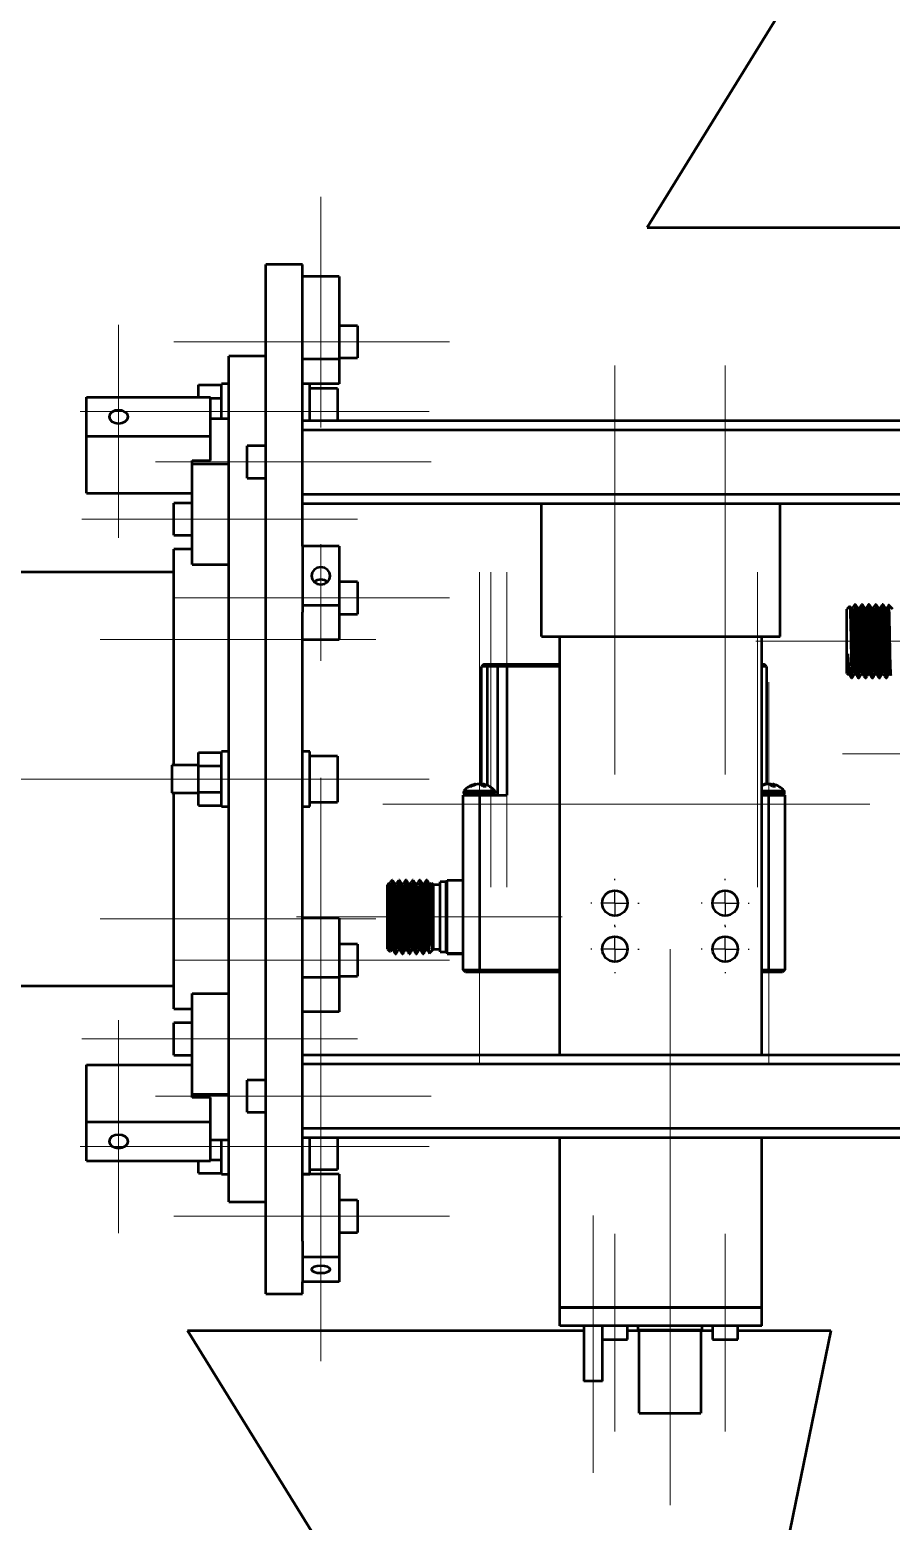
# Model space of a CAD drawing. Header units: millimetres. Extents: x 0 to 420, y 0 to 297.
# Drawn here: x 102.5 to 149.4, y 170.6 to 251.8 of the extents above; entities that cross this region are included whole.
import ezdxf

# ---------------------------------------------------------------- set-up
doc = ezdxf.new("R2010")
doc.units = ezdxf.units.MM
doc.linetypes.add('CENTERX2', pattern=[20.32, 12.7, -2.54, 2.54, -2.54])
doc.layers.add('9中心线层', color=1, linetype='Continuous')

# ---------------------------------------------------------------- blocks, each defined once
blk = doc.blocks.new('SW_CENTERMARKSYMBOL_49')
at = {"layer": '9中心线层', "color": 0}
for p, q in [((0, 1.25), (0, 1.3125)), ((-1.25, 0), (-1.3125, 0)), ((0, 0), (-0.625, 0)), ((0, 0), (0, 0.625)), ((0, 0), (0, -0.625)), ((0, 0), (0.625, 0)), ((1.25, 0), (1.3125, 0)), ((0, -1.25), (0, -1.3125))]:
    blk.add_line(p, q, dxfattribs=at)
blk = doc.blocks.new('SW_CENTERMARKSYMBOL_50')
at = {"layer": '9中心线层', "color": 0}
for p, q in [((0, 1.25), (0, 1.3125)), ((-1.25, 0), (-1.3125, 0)), ((0, 0), (-0.625, 0)), ((0, 0), (0, 0.625)), ((0, 0), (0, -0.625)), ((0, 0), (0.625, 0)), ((1.25, 0), (1.3125, 0)), ((0, -1.25), (0, -1.3125))]:
    blk.add_line(p, q, dxfattribs=at)
blk = doc.blocks.new('SW_CENTERMARKSYMBOL_51')
at = {"layer": '9中心线层', "color": 0}
for p, q in [((0, 1.25), (0, 1.3125)), ((-1.25, 0), (-1.3125, 0)), ((0, 0), (-0.625, 0)), ((0, 0), (0, 0.625)), ((0, 0), (0, -0.625)), ((0, 0), (0.625, 0)), ((1.25, 0), (1.3125, 0)), ((0, -1.25), (0, -1.3125))]:
    blk.add_line(p, q, dxfattribs=at)
blk = doc.blocks.new('SW_CENTERMARKSYMBOL_52')
at = {"layer": '9中心线层', "color": 0}
for p, q in [((0, 1.25), (0, 1.3125)), ((-1.25, 0), (-1.3125, 0)), ((0, 0), (-0.625, 0)), ((0, 0), (0, 0.625)), ((0, 0), (0, -0.625)), ((0, 0), (0.625, 0)), ((1.25, 0), (1.3125, 0)), ((0, -1.25), (0, -1.3125))]:
    blk.add_line(p, q, dxfattribs=at)

msp = doc.modelspace()

# ---------------------------------------------------------------- linework, layer by layer
at = {"color": 7, "linetype": 'Continuous', "lineweight": 50}
for p, q in [((149.252, 262.25), (136.127, 241)), ((136.127, 241), (157.694, 241)), ((117.377, 239), (115.377, 239)), ((115.377, 211), (115.377, 239)), ((117.377, 223.667), (117.377, 239)), ((119.377, 238.347), (117.377, 238.347)), ((119.377, 238.347), (119.377, 233.843)), ((120.377, 235.665), (119.377, 235.665)), ((120.377, 235.665), (120.377, 234.79)), ((120.377, 234.79), (120.377, 233.915)), ((115.377, 234), (113.377, 234)), ((113.377, 230.622), (113.377, 234)), ((119.377, 233.843), (117.377, 233.843)), ((119.377, 233.915), (120.377, 233.915)), ((119.377, 233.843), (119.377, 232.503)), ((111.727, 232.443), (112.977, 232.443)), ((111.727, 231.771), (111.727, 232.443)), ((113.377, 232.5), (112.977, 232.5)), ((112.977, 231), (112.977, 232.5)), ((119.377, 232.503), (117.377, 232.503)), ((117.777, 232.5), (117.377, 232.5)), ((117.777, 231), (117.777, 232.5)), ((119.277, 232.25), (117.777, 232.25)), ((119.277, 232.25), (119.277, 231)), ((105.627, 231.771), (112.377, 231.771)), ((105.627, 229.65), (105.627, 231.771)), ((112.377, 229.65), (112.377, 231.771)), ((112.377, 231.722), (112.977, 231.722)), ((112.377, 230.622), (113.377, 230.622)), ((112.977, 230.622), (112.977, 231)), ((113.377, 228.147), (113.377, 230.622)), ((117.377, 230.5), (241.877, 230.5)), ((117.777, 230.5), (117.777, 231)), ((119.277, 231), (119.277, 230.5)), ((105.627, 226.556), (105.627, 229.65)), ((105.627, 229.65), (112.377, 229.65)), ((112.377, 228.324), (112.377, 229.65)), ((117.377, 230), (241.877, 230)), ((115.377, 229.125), (114.377, 229.125)), ((114.377, 228.25), (114.377, 229.125)), ((111.377, 228.324), (112.377, 228.324)), ((111.377, 228.147), (111.377, 228.324)), ((111.377, 228.147), (113.377, 228.147)), ((111.377, 222.667), (111.377, 228.147)), ((113.377, 225.979), (113.377, 228.147)), ((114.377, 227.375), (114.377, 228.25)), ((114.377, 227.375), (115.377, 227.375)), ((105.627, 226.556), (111.377, 226.556)), ((117.377, 226.5), (241.877, 226.5)), ((111.377, 226.017), (110.377, 226.017)), ((110.377, 225.142), (110.377, 226.017)), ((113.377, 211), (113.377, 225.979)), ((117.377, 226), (130.377, 226)), ((130.377, 218.75), (130.377, 226)), ((130.377, 226), (143.377, 226)), ((143.377, 218.75), (143.377, 226)), ((143.377, 226), (241.877, 226)), ((110.377, 224.267), (110.377, 225.142)), ((110.377, 224.267), (111.377, 224.267)), ((111.377, 223.5), (110.377, 223.5)), ((110.377, 211.75), (110.377, 223.5)), ((119.377, 223.667), (117.377, 223.667)), ((117.377, 223.667), (117.377, 220.433)), ((119.377, 223.667), (119.377, 220.433)), ((111.377, 222.667), (113.377, 222.667)), ((110.377, 222.25), (83.377, 222.25)), ((120.377, 221.729), (119.377, 221.729)), ((120.377, 221.729), (120.377, 220.854)), ((120.377, 220.854), (120.377, 219.979)), ((119.377, 220.433), (117.377, 220.433)), ((117.377, 220.433), (117.377, 220.077)), ((117.377, 211), (117.377, 220.077)), ((119.377, 220.433), (119.377, 218.568)), ((119.377, 219.979), (120.377, 219.979)), ((147.14, 220.388), (147.002, 220.25)), ((147.002, 218.512), (147.002, 220.25)), ((147.217, 220.295), (147.166, 220.383)), ((147.307, 220.297), (147.215, 220.297)), ((147.471, 220.5), (147.425, 220.5)), ((147.682, 220.297), (147.59, 220.297)), ((147.847, 220.5), (147.8, 220.5)), ((148.057, 220.297), (147.965, 220.297)), ((148.222, 220.5), (148.175, 220.5)), ((148.432, 220.297), (148.34, 220.297)), ((148.597, 220.5), (148.55, 220.5)), ((148.807, 220.297), (148.715, 220.297)), ((148.972, 220.5), (148.925, 220.5)), ((149.182, 220.297), (149.09, 220.297)), ((149.502, 220.25), (149.284, 220.468)), ((119.377, 218.568), (117.377, 218.568)), ((130.377, 218.75), (143.377, 218.75)), ((131.377, 196), (131.377, 218.75)), ((142.377, 196), (142.377, 218.75)), ((147.002, 216.75), (147.002, 218.512)), ((147.049, 217.82), (147.049, 216.703)), ((127.252, 217.25), (127.127, 217.125)), ((127.127, 210.711), (127.127, 217.125)), ((127.419, 217.125), (127.127, 217.125)), ((127.252, 217.25), (127.471, 217.25)), ((127.471, 217.25), (127.419, 217.125)), ((128.002, 217.125), (127.419, 217.125)), ((127.419, 217.125), (127.419, 210.659)), ((127.471, 217.25), (128.127, 217.25)), ((128.127, 217.25), (128.002, 217.125)), ((128.502, 217.125), (128.002, 217.125)), ((128.002, 210.125), (128.002, 217.125)), ((128.127, 217.25), (128.502, 217.25)), ((128.502, 217.25), (128.502, 217.125)), ((128.502, 217.25), (131.377, 217.25)), ((128.502, 217.125), (128.502, 210.125)), ((131.377, 217.125), (128.502, 217.125)), ((142.377, 217.25), (142.502, 217.25)), ((142.627, 217.125), (142.377, 217.125)), ((142.627, 217.125), (142.502, 217.25)), ((142.627, 217.125), (142.627, 210.711)), ((147.002, 216.75), (147.049, 216.703)), ((147.026, 216.703), (147.118, 216.703)), ((147.252, 216.5), (147.252, 216.772)), ((147.401, 216.703), (147.493, 216.703)), ((147.776, 216.703), (147.868, 216.703)), ((148.151, 216.703), (148.243, 216.703)), ((148.526, 216.703), (148.618, 216.703)), ((148.901, 216.703), (148.993, 216.703)), ((149.276, 216.703), (149.368, 216.703)), ((149.367, 216.705), (149.391, 216.664)), ((147.215, 216.537), (147.252, 216.5)), ((147.252, 216.5), (147.284, 216.5)), ((147.612, 216.5), (147.659, 216.5)), ((147.987, 216.5), (148.034, 216.5)), ((148.362, 216.5), (148.409, 216.5)), ((148.737, 216.5), (148.784, 216.5)), ((149.112, 216.5), (149.159, 216.5)), ((111.727, 211.722), (111.727, 212.443)), ((111.727, 212.443), (112.977, 212.443)), ((113.377, 212.5), (112.977, 212.5)), ((112.977, 211), (112.977, 212.5)), ((117.777, 212.5), (117.377, 212.5)), ((117.777, 211), (117.777, 212.5)), ((119.277, 212.25), (117.777, 212.25)), ((119.277, 212.25), (119.277, 211)), ((111.727, 211.75), (110.277, 211.75)), ((110.277, 211.75), (110.277, 211)), ((110.277, 211), (110.277, 210.25)), ((111.727, 211.722), (112.977, 211.722)), ((111.727, 210.278), (111.727, 211.722)), ((112.977, 209.5), (112.977, 211)), ((113.377, 196.021), (113.377, 211)), ((115.377, 183), (115.377, 211)), ((117.377, 185.852), (117.377, 211)), ((117.777, 209.5), (117.777, 211)), ((119.277, 211), (119.277, 209.75)), ((110.277, 210.25), (111.727, 210.25)), ((110.377, 198.5), (110.377, 210.25)), ((111.727, 209.557), (111.727, 210.278)), ((111.727, 210.278), (112.977, 210.278)), ((126.145, 210.301), (126.145, 210.213)), ((126.145, 210.301), (127.86, 210.301)), ((126.145, 210.213), (127.86, 210.213)), ((126.166, 210.359), (127.838, 210.359)), ((126.727, 210.666), (126.724, 210.704)), ((126.796, 210.692), (126.793, 210.72)), ((127.052, 210.704), (127.052, 210.72)), ((127.173, 210.624), (127.17, 210.704)), ((127.2, 210.599), (127.212, 210.72)), ((127.22, 210.595), (127.229, 210.704)), ((127.86, 210.213), (127.86, 210.301)), ((142.377, 210.359), (143.588, 210.359)), ((142.377, 210.301), (143.61, 210.301)), ((142.377, 210.213), (143.61, 210.213)), ((142.477, 210.666), (142.474, 210.704)), ((142.546, 210.692), (142.543, 210.72)), ((142.802, 210.704), (142.802, 210.72)), ((142.923, 210.624), (142.92, 210.704)), ((142.95, 210.599), (142.962, 210.72)), ((142.97, 210.595), (142.979, 210.704)), ((143.61, 210.213), (143.61, 210.301)), ((111.727, 209.557), (112.977, 209.557)), ((112.977, 209.5), (113.377, 209.5)), ((117.377, 209.5), (117.777, 209.5)), ((117.777, 209.75), (119.277, 209.75)), ((126.127, 210.125), (127.002, 210.125)), ((126.127, 200.625), (126.127, 210.125)), ((127.002, 210.125), (127.002, 200.625)), ((127.002, 210.125), (128.502, 210.125)), ((142.377, 210.125), (142.752, 210.125)), ((142.752, 210.125), (143.627, 210.125)), ((142.752, 200.625), (142.752, 210.125)), ((143.627, 210.125), (143.627, 200.625)), ((122.049, 205.297), (122.002, 205.25)), ((122.12, 205.297), (122.026, 205.297)), ((122.049, 205.297), (122.049, 205.163)), ((122.252, 205.5), (122.215, 205.463)), ((122.284, 205.5), (122.252, 205.5)), ((122.252, 205.434), (122.252, 205.5)), ((122.495, 205.297), (122.403, 205.297)), ((122.659, 205.5), (122.612, 205.5)), ((122.87, 205.297), (122.778, 205.297)), ((123.034, 205.5), (122.987, 205.5)), ((123.245, 205.297), (123.153, 205.297)), ((123.409, 205.5), (123.362, 205.5)), ((123.62, 205.297), (123.528, 205.297)), ((123.784, 205.5), (123.737, 205.5)), ((123.995, 205.297), (123.903, 205.297)), ((124.159, 205.5), (124.112, 205.5)), ((124.37, 205.297), (124.278, 205.297)), ((124.391, 205.336), (124.367, 205.295)), ((124.502, 205.25), (124.414, 205.339)), ((125.19, 205.4), (124.877, 205.4)), ((124.877, 201.6), (124.877, 205.4)), ((125.19, 201.6), (125.19, 205.4)), ((125.252, 201.507), (125.252, 205.507)), ((125.252, 205.507), (126.127, 205.507)), ((122.002, 201.75), (122.002, 205.25)), ((124.877, 205.25), (124.502, 205.25)), ((124.502, 201.75), (124.502, 205.25)), ((124.455, 201.722), (124.455, 203.759)), ((119.377, 203.432), (117.377, 203.432)), ((119.377, 203.432), (119.377, 200.199)), ((124.252, 202.096), (124.252, 203.514)), ((120.377, 202.021), (119.377, 202.021)), ((120.377, 202.021), (120.377, 201.146)), ((122.002, 201.75), (122.14, 201.612)), ((122.166, 201.617), (122.217, 201.705)), ((122.214, 201.703), (122.306, 201.703)), ((122.425, 201.5), (122.471, 201.5)), ((122.589, 201.703), (122.681, 201.703)), ((122.8, 201.5), (122.847, 201.5)), ((122.964, 201.703), (123.056, 201.703)), ((123.175, 201.5), (123.222, 201.5)), ((123.339, 201.703), (123.431, 201.703)), ((123.55, 201.5), (123.597, 201.5)), ((123.714, 201.703), (123.806, 201.703)), ((123.925, 201.5), (123.972, 201.5)), ((124.089, 201.703), (124.181, 201.703)), ((124.284, 201.532), (124.502, 201.75)), ((124.502, 201.75), (124.877, 201.75)), ((124.877, 201.6), (125.19, 201.6)), ((126.127, 201.507), (125.252, 201.507)), ((125.252, 201.507), (125.252, 201.493)), ((125.252, 201.493), (126.127, 201.493)), ((120.377, 201.146), (120.377, 200.271)), ((126.252, 200.5), (126.127, 200.625)), ((126.127, 200.625), (127.002, 200.625)), ((127.002, 200.5), (126.252, 200.5)), ((127.002, 200.5), (127.002, 200.625)), ((127.002, 200.625), (131.377, 200.625)), ((131.377, 200.5), (127.002, 200.5)), ((142.377, 200.625), (142.752, 200.625)), ((142.752, 200.5), (142.377, 200.5)), ((142.752, 200.625), (143.627, 200.625)), ((142.752, 200.625), (142.752, 200.5)), ((143.502, 200.5), (142.752, 200.5)), ((143.627, 200.625), (143.502, 200.5)), ((83.377, 199.75), (110.377, 199.75)), ((119.377, 200.199), (117.377, 200.199)), ((119.377, 200.271), (120.377, 200.271)), ((119.377, 200.199), (119.377, 198.333)), ((111.377, 199.333), (113.377, 199.333)), ((111.377, 193.853), (111.377, 199.333)), ((110.377, 198.5), (111.377, 198.5)), ((119.377, 198.333), (117.377, 198.333)), ((111.377, 197.733), (110.377, 197.733)), ((110.377, 196.858), (110.377, 197.733)), ((110.377, 195.983), (110.377, 196.858)), ((110.377, 195.983), (111.377, 195.983)), ((113.377, 193.853), (113.377, 196.021)), ((117.377, 196), (155.377, 196)), ((105.627, 195.444), (111.377, 195.444)), ((105.627, 192.35), (105.627, 195.444)), ((117.377, 195.5), (241.877, 195.5)), ((115.377, 194.625), (114.377, 194.625)), ((114.377, 193.75), (114.377, 194.625)), ((111.377, 193.676), (111.377, 193.853)), ((111.377, 193.853), (113.377, 193.853)), ((112.377, 193.676), (111.377, 193.676)), ((112.377, 192.35), (112.377, 193.676)), ((113.377, 191.378), (113.377, 193.853)), ((114.377, 192.875), (114.377, 193.75)), ((105.627, 190.229), (105.627, 192.35)), ((105.627, 192.35), (112.377, 192.35)), ((112.377, 190.229), (112.377, 192.35)), ((114.377, 192.875), (115.377, 192.875)), ((117.377, 192), (241.877, 192)), ((117.377, 191.5), (241.877, 191.5)), ((117.777, 191), (117.777, 191.5)), ((119.277, 191.5), (119.277, 191)), ((131.377, 182.25), (131.377, 191.5)), ((142.377, 182.25), (142.377, 191.5)), ((112.377, 191.378), (113.377, 191.378)), ((112.977, 191), (112.977, 191.378)), ((112.977, 189.5), (112.977, 191)), ((113.377, 188), (113.377, 191.378)), ((117.777, 189.5), (117.777, 191)), ((119.277, 191), (119.277, 189.75)), ((105.627, 190.229), (112.377, 190.229)), ((111.727, 189.557), (111.727, 190.229)), ((112.377, 190.278), (112.977, 190.278)), ((111.727, 189.557), (112.977, 189.557)), ((112.977, 189.5), (113.377, 189.5)), ((117.377, 189.5), (117.777, 189.5)), ((119.377, 189.497), (117.377, 189.497)), ((117.777, 189.75), (119.277, 189.75)), ((119.377, 189.497), (119.377, 184.993)), ((113.377, 188), (115.377, 188)), ((120.377, 188.085), (119.377, 188.085)), ((120.377, 188.085), (120.377, 187.21)), ((120.377, 187.21), (120.377, 186.335)), ((117.377, 185.852), (117.377, 184.993)), ((119.377, 186.335), (120.377, 186.335)), ((119.377, 184.993), (117.377, 184.993)), ((117.377, 184.993), (117.377, 183.653)), ((119.377, 184.993), (119.377, 183.653)), ((117.377, 183), (117.377, 183.653)), ((119.377, 183.653), (117.377, 183.653)), ((115.377, 183), (117.377, 183)), ((142.377, 182.25), (131.377, 182.25)), ((131.377, 181.25), (131.377, 182.25)), ((131.377, 182.25), (142.377, 182.25)), ((142.377, 181.25), (142.377, 182.25)), ((124.252, 159.75), (111.127, 181)), ((111.127, 181), (132.694, 181)), ((142.377, 181.25), (131.377, 181.25)), ((132.694, 181.25), (132.694, 178.25)), ((133.69, 181.25), (133.69, 180.5)), ((135.065, 180.5), (135.065, 181.25)), ((135.065, 181), (135.7, 181)), ((135.627, 181.25), (135.627, 181.025)), ((139.127, 181.025), (135.627, 181.025)), ((135.7, 176.5), (135.7, 181)), ((135.7, 181), (139.054, 181)), ((136.377, 181.025), (136.377, 181)), ((138.377, 181), (138.377, 181.025)), ((139.054, 181), (139.054, 176.5)), ((139.054, 181), (139.69, 181)), ((139.127, 181.025), (139.127, 181.25)), ((139.69, 181.25), (139.69, 180.5)), ((141.065, 180.5), (141.065, 181.25)), ((141.065, 181), (146.127, 181)), ((146.127, 181), (141.752, 159.75)), ((133.69, 180.5), (135.065, 180.5)), ((133.694, 178.25), (133.694, 180.5)), ((139.69, 180.5), (141.065, 180.5)), ((133.694, 178.25), (132.694, 178.25)), ((135.7, 176.5), (139.054, 176.5))]:
    msp.add_line(p, q, dxfattribs=at)
at = {"color": 7, "linetype": 'Continuous', "lineweight": 50, "flags": 128}
for points in [[(107.377, 231.073), (107.181, 231.045), (107.015, 230.967), (106.904, 230.849), (106.865, 230.711), (106.904, 230.572), (107.015, 230.454), (107.181, 230.376), (107.377, 230.348), (107.573, 230.376), (107.74, 230.454), (107.851, 230.572), (107.89, 230.711), (107.851, 230.849), (107.74, 230.967), (107.573, 231.045), (107.377, 231.073)], [(118.377, 221.576), (118.573, 221.613), (118.74, 221.715), (118.851, 221.869), (118.89, 222.05), (118.851, 222.231), (118.74, 222.385), (118.573, 222.487), (118.377, 222.523), (118.181, 222.487), (118.015, 222.385), (117.904, 222.231), (117.865, 222.05), (117.904, 221.869), (118.015, 221.715), (118.181, 221.613), (118.377, 221.576)], [(127.17, 210.704), (127.202, 210.695), (127.209, 210.692)], [(142.508, 210.714), (142.423, 210.691), (142.377, 210.675)], [(142.92, 210.704), (142.952, 210.695), (142.959, 210.692)], [(107.377, 191.652), (107.181, 191.624), (107.015, 191.546), (106.904, 191.428), (106.865, 191.289), (106.904, 191.151), (107.015, 191.033), (107.181, 190.955), (107.377, 190.927), (107.573, 190.955), (107.74, 191.033), (107.851, 191.151), (107.89, 191.289), (107.851, 191.428), (107.74, 191.546), (107.573, 191.624), (107.377, 191.652)], [(118.377, 184.127), (118.573, 184.142), (118.74, 184.184), (118.851, 184.248), (118.89, 184.323), (118.851, 184.398), (118.74, 184.462), (118.573, 184.504), (118.377, 184.519), (118.181, 184.504), (118.015, 184.462), (117.904, 184.398), (117.865, 184.323), (117.904, 184.248), (118.015, 184.184), (118.181, 184.142), (118.377, 184.127)]]:
    msp.add_lwpolyline(points, dxfattribs=at)
at = {"color": 7, "linetype": 'Continuous', "lineweight": 50}
for centre in [(134.377, 204.25), (140.377, 204.25), (134.377, 201.75), (140.377, 201.75)]:
    msp.add_circle(centre, 0.688, dxfattribs=at)
for centre, radius, start, end in [((118.377, 221.313), 0.541, 47.97898, 132.02102), ((126.233, 210.301), 0.088, 139.17266, 180), ((126.233, 210.213), 0.088, 180, 270), ((127.002, 209.636), 1.105, 102.79091, 139.17266), ((126.954, 209.916), 0.822, 106.23565, 124.36063), ((126.54, 210.305), 0.293, 80.14772, 99.85228), ((127.085, 209.828), 0.911, 105.9166, 122.82481), ((126.842, 210.343), 0.38, 97.37196, 108.02693), ((127.034, 209.64), 1.082, 94.32979, 100.63747), ((126.883, 209.97), 0.753, 77.20188, 84.72823), ((127.12, 209.977), 0.746, 95.25401, 99.10474), ((126.823, 210.22), 0.535, 44.30894, 64.8649), ((126.97, 209.64), 1.082, 79.36253, 85.67021), ((127.287, 209.831), 0.767, 83.91582, 96.08418), ((127.187, 210.674), 0.052, 35.60513, 61.69925), ((127.163, 210.346), 0.377, 77.20352, 82.65299), ((127.035, 210.317), 0.433, 39.66819, 63.34591), ((127.002, 209.636), 1.105, 40.82734, 77.20909), ((127.772, 210.213), 0.088, 270, 0), ((127.772, 210.301), 0.088, 0, 40.82734), ((142.699, 209.93), 0.806, 106.1537, 113.47429), ((142.832, 209.833), 0.905, 105.88812, 120.17391), ((142.592, 210.343), 0.38, 97.37196, 108.02693), ((142.784, 209.64), 1.082, 94.32979, 100.63747), ((142.633, 209.97), 0.753, 77.20188, 84.72823), ((142.87, 209.977), 0.746, 95.25401, 99.10474), ((142.573, 210.22), 0.535, 44.30894, 64.8649), ((142.72, 209.64), 1.082, 79.36253, 85.67021), ((143.037, 209.831), 0.767, 83.91582, 96.08418), ((142.937, 210.674), 0.052, 35.60513, 61.69925), ((142.913, 210.346), 0.377, 77.20352, 82.65299), ((142.785, 210.317), 0.433, 39.66819, 63.34591), ((142.752, 209.636), 1.105, 40.82734, 77.20909), ((143.522, 210.213), 0.088, 270, 0), ((143.522, 210.301), 0.088, 0, 40.82734), ((125.19, 205.463), 0.0625, 270, 0), ((343.335, 214.335), 219.242, 182.36836, 183.29811), ((125.19, 201.537), 0.0625, 0, 90)]:
    msp.add_arc(centre, radius, start, end, dxfattribs=at)
for points, knots in [([(147.155, 220.377), (147.157, 220.381), (147.162, 220.398), (147.173, 220.209), (147.185, 219.826), (147.198, 219.275), (147.211, 218.634), (147.223, 217.968), (147.236, 217.355), (147.245, 216.97), (147.251, 216.81), (147.252, 216.772)], [0, 0, 0, 0, 0.043369, 0.171439, 0.300535, 0.429904, 0.561003, 0.692063, 0.824788, 0.957875, 1, 1, 1, 1]), ([(147.217, 220.288), (147.217, 220.289), (147.224, 220.307), (147.237, 220.175), (147.256, 219.888), (147.274, 219.447), (147.294, 218.919), (147.312, 218.346), (147.331, 217.79), (147.35, 217.303), (147.368, 216.938), (147.386, 216.727), (147.397, 216.722), (147.401, 216.72)], [0, 0, 0, 0, 0.008328, 0.110836, 0.213186, 0.314201, 0.417269, 0.518146, 0.620682, 0.723, 0.82404, 0.927106, 1, 1, 1, 1]), ([(147.422, 220.498), (147.402, 220.464), (147.363, 220.396), (147.324, 220.328), (147.304, 220.294)], [0, 0, 0, 0, 0.50003, 1, 1, 1, 1]), ([(147.307, 220.28), (147.309, 220.285), (147.317, 220.309), (147.331, 220.175), (147.35, 219.883), (147.368, 219.441), (147.388, 218.912), (147.406, 218.34), (147.425, 217.784), (147.444, 217.297), (147.462, 216.936), (147.479, 216.735), (147.488, 216.729), (147.492, 216.727)], [0, 0, 0, 0, 0.026467, 0.129083, 0.231481, 0.3326, 0.435747, 0.536684, 0.639327, 0.741692, 0.842838, 0.945981, 1, 1, 1, 1]), ([(147.425, 220.482), (147.426, 220.488), (147.434, 220.521), (147.449, 220.361), (147.469, 220.005), (147.489, 219.459), (147.51, 218.811), (147.529, 218.126), (147.55, 217.485), (147.569, 216.952), (147.59, 216.617), (147.604, 216.471), (147.611, 216.507), (147.612, 216.511)], [0, 0, 0, 0, 0.021458, 0.128909, 0.236364, 0.343817, 0.451268, 0.558725, 0.666176, 0.773634, 0.881085, 0.98854, 1, 1, 1, 1]), ([(147.592, 220.295), (147.572, 220.328), (147.533, 220.396), (147.494, 220.464), (147.474, 220.498)], [0, 0, 0, 0, 0.499972, 1, 1, 1, 1]), ([(147.474, 220.487), (147.478, 220.476), (147.488, 220.452), (147.503, 220.253), (147.518, 219.936), (147.533, 219.517), (147.55, 219.03), (147.565, 218.507), (147.58, 217.983), (147.597, 217.494), (147.612, 217.075), (147.627, 216.749), (147.644, 216.558), (147.654, 216.478), (147.659, 216.501), (147.659, 216.501)], [0, 0, 0, 0, 0.0679386, 0.1534981, 0.2375535, 0.3216931, 0.4072527, 0.4913092, 0.5754476, 0.6610072, 0.7450649, 0.8292021, 0.9147618, 0.9988205, 1, 1, 1, 1]), ([(147.592, 220.285), (147.592, 220.287), (147.599, 220.303), (147.613, 220.165), (147.632, 219.87), (147.65, 219.424), (147.67, 218.893), (147.688, 218.319), (147.707, 217.766), (147.726, 217.283), (147.744, 216.925), (147.762, 216.723), (147.772, 216.722), (147.776, 216.722)], [0, 0, 0, 0, 0.0131901, 0.115791, 0.2179964, 0.3191064, 0.4221472, 0.522945, 0.6255708, 0.7277416, 0.8288813, 0.9319167, 1, 1, 1, 1]), ([(147.797, 220.497), (147.777, 220.464), (147.738, 220.396), (147.699, 220.328), (147.679, 220.294)], [0, 0, 0, 0, 0.5000282, 1, 1, 1, 1]), ([(147.682, 220.278), (147.684, 220.284), (147.692, 220.306), (147.707, 220.165), (147.726, 219.865), (147.744, 219.418), (147.764, 218.886), (147.782, 218.313), (147.801, 217.76), (147.82, 217.277), (147.838, 216.923), (147.855, 216.731), (147.864, 216.728), (147.867, 216.728)], [0, 0, 0, 0, 0.031215, 0.134018, 0.236366, 0.33768, 0.440894, 0.541852, 0.644679, 0.746992, 0.848337, 0.951544, 1, 1, 1, 1]), ([(147.8, 220.472), (147.803, 220.476), (147.814, 220.485), (147.832, 220.247), (147.851, 219.812), (147.872, 219.219), (147.892, 218.548), (147.912, 217.871), (147.933, 217.262), (147.952, 216.802), (147.971, 216.531), (147.982, 216.525), (147.987, 216.523)], [0, 0, 0, 0, 0.062848, 0.170266, 0.277691, 0.385109, 0.492531, 0.59995, 0.707368, 0.814792, 0.92221, 1, 1, 1, 1]), ([(147.967, 220.294), (147.947, 220.328), (147.908, 220.396), (147.869, 220.464), (147.849, 220.497)], [0, 0, 0, 0, 0.499976, 1, 1, 1, 1]), ([(147.85, 220.479), (147.856, 220.453), (147.871, 220.396), (147.893, 219.952), (147.917, 219.295), (147.94, 218.508), (147.963, 217.724), (147.987, 217.05), (148.01, 216.626), (148.027, 216.45), (148.036, 216.514), (148.037, 216.523)], [0, 0, 0, 0, 0.107073, 0.231904, 0.356809, 0.481641, 0.606544, 0.731378, 0.856279, 0.981114, 1, 1, 1, 1]), ([(147.967, 220.282), (147.968, 220.284), (147.975, 220.299), (147.989, 220.155), (148.008, 219.852), (148.026, 219.401), (148.046, 218.866), (148.064, 218.293), (148.083, 217.742), (148.102, 217.263), (148.12, 216.912), (148.138, 216.719), (148.147, 216.722), (148.151, 216.723)], [0, 0, 0, 0, 0.016609, 0.119443, 0.221644, 0.323015, 0.426169, 0.527053, 0.62991, 0.732074, 0.833479, 0.936624, 1, 1, 1, 1]), ([(148.172, 220.497), (148.152, 220.463), (148.113, 220.395), (148.074, 220.328), (148.054, 220.294)], [0, 0, 0, 0, 0.5000287, 1, 1, 1, 1]), ([(148.057, 220.277), (148.06, 220.282), (148.068, 220.303), (148.083, 220.155), (148.102, 219.847), (148.12, 219.395), (148.14, 218.86), (148.158, 218.286), (148.177, 217.736), (148.196, 217.257), (148.214, 216.911), (148.23, 216.726), (148.239, 216.727), (148.241, 216.727)], [0, 0, 0, 0, 0.035999, 0.139008, 0.241323, 0.342877, 0.446175, 0.547199, 0.650229, 0.752506, 0.854095, 0.957384, 1, 1, 1, 1]), ([(148.171, 220.484), (148.172, 220.49), (148.18, 220.54), (148.194, 220.417), (148.215, 220.108), (148.234, 219.597), (148.255, 218.968), (148.274, 218.284), (148.295, 217.626), (148.315, 217.062), (148.335, 216.676), (148.351, 216.491), (148.36, 216.518), (148.362, 216.525)], [0, 0, 0, 0, 0.013803, 0.119406, 0.225008, 0.330616, 0.436219, 0.541828, 0.647431, 0.753038, 0.858641, 0.964243, 1, 1, 1, 1]), ([(148.342, 220.294), (148.323, 220.328), (148.283, 220.395), (148.244, 220.463), (148.225, 220.497)], [0, 0, 0, 0, 0.499973, 1, 1, 1, 1]), ([(148.225, 220.477), (148.231, 220.451), (148.246, 220.395), (148.268, 219.953), (148.292, 219.296), (148.315, 218.51), (148.338, 217.726), (148.362, 217.052), (148.385, 216.626), (148.402, 216.45), (148.411, 216.515), (148.412, 216.523)], [0, 0, 0, 0, 0.1055516, 0.2305099, 0.3555213, 0.4804808, 0.6054909, 0.7304518, 0.8554606, 0.9804227, 1, 1, 1, 1]), ([(148.342, 220.28), (148.343, 220.282), (148.351, 220.295), (148.365, 220.144), (148.384, 219.834), (148.402, 219.377), (148.422, 218.84), (148.44, 218.266), (148.459, 217.717), (148.478, 217.243), (148.496, 216.899), (148.513, 216.715), (148.523, 216.722), (148.526, 216.724)], [0, 0, 0, 0, 0.0199555, 0.1230228, 0.2252179, 0.3268761, 0.4301417, 0.5311379, 0.6342245, 0.7363797, 0.8380757, 0.9413303, 1, 1, 1, 1]), ([(148.546, 220.497), (148.527, 220.463), (148.488, 220.395), (148.449, 220.328), (148.429, 220.294)], [0, 0, 0, 0, 0.5000274, 1, 1, 1, 1]), ([(148.432, 220.276), (148.435, 220.281), (148.443, 220.299), (148.459, 220.144), (148.478, 219.828), (148.496, 219.372), (148.516, 218.833), (148.534, 218.259), (148.553, 217.711), (148.572, 217.237), (148.59, 216.898), (148.606, 216.722), (148.614, 216.726), (148.616, 216.727)], [0, 0, 0, 0, 0.040755, 0.143817, 0.245947, 0.347619, 0.450848, 0.551814, 0.654895, 0.756985, 0.858695, 0.961913, 1, 1, 1, 1]), ([(148.55, 220.474), (148.552, 220.481), (148.561, 220.508), (148.577, 220.32), (148.597, 219.931), (148.617, 219.366), (148.638, 218.707), (148.657, 218.024), (148.678, 217.393), (148.697, 216.893), (148.718, 216.56), (148.731, 216.523), (148.737, 216.505)], [0, 0, 0, 0, 0.0378356, 0.1452708, 0.2527119, 0.3601474, 0.4675833, 0.5750234, 0.6824587, 0.7899013, 0.8973364, 1, 1, 1, 1]), ([(148.717, 220.294), (148.698, 220.328), (148.658, 220.395), (148.619, 220.463), (148.6, 220.497)], [0, 0, 0, 0, 0.499971, 1, 1, 1, 1]), ([(148.6, 220.477), (148.606, 220.452), (148.621, 220.396), (148.643, 219.954), (148.666, 219.298), (148.69, 218.511), (148.713, 217.727), (148.737, 217.053), (148.76, 216.627), (148.777, 216.45), (148.786, 216.514), (148.787, 216.522)], [0, 0, 0, 0, 0.105708, 0.230745, 0.355815, 0.480853, 0.605921, 0.730961, 0.856028, 0.981069, 1, 1, 1, 1]), ([(148.717, 220.278), (148.719, 220.28), (148.726, 220.29), (148.741, 220.133), (148.76, 219.815), (148.778, 219.354), (148.798, 218.813), (148.815, 218.239), (148.835, 217.693), (148.854, 217.223), (148.872, 216.887), (148.889, 216.711), (148.898, 216.721), (148.901, 216.725)], [0, 0, 0, 0, 0.025078, 0.128193, 0.230199, 0.33199, 0.435181, 0.536136, 0.639268, 0.741232, 0.843064, 0.946242, 1, 1, 1, 1]), ([(148.922, 220.497), (148.902, 220.463), (148.863, 220.396), (148.824, 220.328), (148.804, 220.294)], [0, 0, 0, 0, 0.500024, 1, 1, 1, 1]), ([(148.807, 220.276), (148.81, 220.28), (148.819, 220.296), (148.835, 220.133), (148.854, 219.81), (148.872, 219.348), (148.892, 218.807), (148.909, 218.233), (148.929, 217.687), (148.948, 217.218), (148.966, 216.886), (148.981, 216.716), (148.99, 216.724), (148.992, 216.725)], [0, 0, 0, 0, 0.045558, 0.148485, 0.250247, 0.351877, 0.454851, 0.555604, 0.658547, 0.760266, 0.861939, 0.964899, 1, 1, 1, 1]), ([(148.925, 220.473), (148.929, 220.475), (148.939, 220.483), (148.958, 220.241), (148.977, 219.803), (148.997, 219.208), (149.017, 218.535), (149.037, 217.859), (149.058, 217.253), (149.077, 216.795), (149.096, 216.529), (149.107, 216.525), (149.112, 216.524)], [0, 0, 0, 0, 0.0647663, 0.1721836, 0.2796084, 0.3870259, 0.4944483, 0.6018664, 0.7092836, 0.8167069, 0.9241242, 1, 1, 1, 1]), ([(149.092, 220.294), (149.072, 220.328), (149.033, 220.396), (148.994, 220.464), (148.974, 220.497)], [0, 0, 0, 0, 0.499972, 1, 1, 1, 1]), ([(148.975, 220.478), (148.981, 220.453), (148.996, 220.397), (149.018, 219.955), (149.041, 219.299), (149.065, 218.513), (149.088, 217.729), (149.112, 217.054), (149.135, 216.628), (149.152, 216.451), (149.161, 216.514), (149.162, 216.522)], [0, 0, 0, 0, 0.106452, 0.231454, 0.356469, 0.481472, 0.606486, 0.731491, 0.856503, 0.981509, 1, 1, 1, 1]), ([(149.092, 220.276), (149.094, 220.278), (149.102, 220.286), (149.117, 220.122), (149.135, 219.796), (149.154, 219.33), (149.174, 218.787), (149.191, 218.213), (149.211, 217.669), (149.229, 217.204), (149.248, 216.875), (149.264, 216.707), (149.273, 216.72), (149.276, 216.725)], [0, 0, 0, 0, 0.030923, 0.133986, 0.235707, 0.337556, 0.440575, 0.541418, 0.644495, 0.746174, 0.848066, 0.951068, 1, 1, 1, 1]), ([(149.297, 220.498), (149.277, 220.464), (149.238, 220.396), (149.199, 220.328), (149.179, 220.295)], [0, 0, 0, 0, 0.500027, 1, 1, 1, 1]), ([(149.182, 220.275), (149.185, 220.279), (149.195, 220.292), (149.211, 220.122), (149.229, 219.791), (149.248, 219.324), (149.268, 218.78), (149.285, 218.206), (149.305, 217.664), (149.323, 217.199), (149.342, 216.875), (149.357, 216.712), (149.365, 216.722), (149.367, 216.724)], [0, 0, 0, 0, 0.050306, 0.153219, 0.254736, 0.356465, 0.459302, 0.559986, 0.662912, 0.764389, 0.866159, 0.968979, 1, 1, 1, 1]), ([(149.401, 216.674), (149.4, 216.666), (149.394, 216.639), (149.383, 216.811), (149.371, 217.17), (149.358, 217.696), (149.345, 218.315), (149.333, 218.965), (149.32, 219.57), (149.308, 220.068), (149.294, 220.376), (149.286, 220.505), (149.281, 220.463), (149.281, 220.458)], [0, 0, 0, 0, 0.0414027, 0.1435727, 0.2467986, 0.3500417, 0.4549107, 0.5597562, 0.6657408, 0.7722467, 0.8792884, 0.9874434, 1, 1, 1, 1]), ([(147.209, 216.56), (147.196, 216.59), (147.169, 216.656), (147.121, 217.007), (147.083, 217.428), (147.058, 217.724), (147.049, 217.82)], [0, 0, 0, 0, 0.251678, 0.554095, 0.856071, 1, 1, 1, 1]), ([(147.049, 217.82), (147.056, 217.651), (147.069, 217.315), (147.086, 216.951), (147.104, 216.739), (147.113, 216.73), (147.117, 216.727)], [0, 0, 0, 0, 0.279896, 0.555842, 0.837542, 1, 1, 1, 1]), ([(147.117, 216.706), (147.136, 216.672), (147.165, 216.622), (147.194, 216.572), (147.203, 216.557)], [0, 0, 0, 0, 0.682441, 1, 1, 1, 1]), ([(147.252, 216.772), (147.258, 216.698), (147.269, 216.551), (147.279, 216.478), (147.284, 216.5), (147.284, 216.501)], [0, 0, 0, 0, 0.501738, 0.994623, 1, 1, 1, 1]), ([(147.287, 216.502), (147.306, 216.536), (147.345, 216.604), (147.385, 216.672), (147.404, 216.705)], [0, 0, 0, 0, 0.500029, 1, 1, 1, 1]), ([(147.492, 216.706), (147.511, 216.672), (147.551, 216.604), (147.59, 216.536), (147.609, 216.502)], [0, 0, 0, 0, 0.499971, 1, 1, 1, 1]), ([(147.662, 216.502), (147.681, 216.536), (147.72, 216.604), (147.76, 216.672), (147.779, 216.706)], [0, 0, 0, 0, 0.500026, 1, 1, 1, 1]), ([(147.867, 216.706), (147.886, 216.672), (147.925, 216.604), (147.965, 216.537), (147.984, 216.503)], [0, 0, 0, 0, 0.499972, 1, 1, 1, 1]), ([(148.037, 216.503), (148.057, 216.537), (148.096, 216.605), (148.135, 216.672), (148.155, 216.706)], [0, 0, 0, 0, 0.5000257, 1, 1, 1, 1]), ([(148.241, 216.706), (148.261, 216.672), (148.3, 216.605), (148.339, 216.537), (148.359, 216.503)], [0, 0, 0, 0, 0.499972, 1, 1, 1, 1]), ([(148.412, 216.503), (148.432, 216.537), (148.471, 216.605), (148.51, 216.672), (148.53, 216.706)], [0, 0, 0, 0, 0.500028, 1, 1, 1, 1]), ([(148.616, 216.706), (148.636, 216.672), (148.675, 216.605), (148.714, 216.537), (148.734, 216.503)], [0, 0, 0, 0, 0.499974, 1, 1, 1, 1]), ([(148.787, 216.503), (148.807, 216.537), (148.846, 216.604), (148.885, 216.672), (148.905, 216.706)], [0, 0, 0, 0, 0.500028, 1, 1, 1, 1]), ([(148.992, 216.706), (149.011, 216.672), (149.051, 216.604), (149.09, 216.536), (149.109, 216.502)], [0, 0, 0, 0, 0.4999744, 1, 1, 1, 1]), ([(149.162, 216.503), (149.181, 216.536), (149.221, 216.604), (149.26, 216.672), (149.279, 216.706)], [0, 0, 0, 0, 0.500029, 1, 1, 1, 1]), ([(122.203, 205.443), (122.194, 205.428), (122.165, 205.378), (122.136, 205.328), (122.117, 205.294)], [0, 0, 0, 0, 0.317559, 1, 1, 1, 1]), ([(122.12, 205.281), (122.121, 205.286), (122.129, 205.311), (122.143, 205.18), (122.162, 204.892), (122.18, 204.453), (122.2, 203.925), (122.218, 203.353), (122.237, 202.797), (122.256, 202.308), (122.274, 201.943), (122.291, 201.737), (122.301, 201.73), (122.304, 201.727)], [0, 0, 0, 0, 0.024535, 0.127017, 0.2294, 0.330393, 0.433465, 0.534364, 0.636874, 0.739226, 0.840243, 0.943314, 1, 1, 1, 1]), ([(122.252, 205.434), (122.241, 205.464), (122.227, 205.501), (122.212, 205.449), (122.209, 205.44)], [0, 0, 0, 0, 0.822484, 1, 1, 1, 1]), ([(122.252, 205.434), (122.258, 205.379), (122.27, 205.251), (122.287, 204.848), (122.308, 204.269), (122.328, 203.6), (122.348, 202.921), (122.369, 202.304), (122.388, 201.832), (122.407, 201.551), (122.417, 201.535), (122.422, 201.528)], [0, 0, 0, 0, 0.088916, 0.207972, 0.32703, 0.446092, 0.565152, 0.68421, 0.803275, 0.922333, 1, 1, 1, 1]), ([(122.404, 205.295), (122.385, 205.328), (122.345, 205.396), (122.306, 205.464), (122.287, 205.498)], [0, 0, 0, 0, 0.499971, 1, 1, 1, 1]), ([(122.287, 205.487), (122.291, 205.477), (122.3, 205.452), (122.315, 205.252), (122.331, 204.935), (122.346, 204.516), (122.362, 204.029), (122.378, 203.506), (122.393, 202.982), (122.409, 202.494), (122.424, 202.075), (122.44, 201.748), (122.456, 201.558), (122.466, 201.478), (122.471, 201.501), (122.471, 201.501)], [0, 0, 0, 0, 0.06819, 0.153739, 0.237779, 0.321913, 0.407462, 0.491504, 0.575636, 0.661185, 0.745228, 0.829359, 0.914908, 0.998952, 1, 1, 1, 1]), ([(122.404, 205.286), (122.405, 205.288), (122.412, 205.305), (122.425, 205.17), (122.444, 204.879), (122.462, 204.435), (122.482, 203.906), (122.5, 203.333), (122.519, 202.778), (122.538, 202.293), (122.556, 201.932), (122.574, 201.725), (122.584, 201.722), (122.589, 201.721)], [0, 0, 0, 0, 0.010891, 0.113384, 0.215601, 0.3166, 0.419594, 0.520368, 0.622888, 0.725071, 0.826098, 0.929087, 1, 1, 1, 1]), ([(122.609, 205.498), (122.59, 205.464), (122.551, 205.396), (122.511, 205.328), (122.492, 205.294)], [0, 0, 0, 0, 0.500029, 1, 1, 1, 1]), ([(122.495, 205.279), (122.497, 205.284), (122.504, 205.308), (122.519, 205.17), (122.538, 204.874), (122.556, 204.43), (122.576, 203.899), (122.594, 203.326), (122.613, 202.772), (122.632, 202.287), (122.65, 201.93), (122.667, 201.733), (122.676, 201.729), (122.679, 201.727)], [0, 0, 0, 0, 0.0292793, 0.1319203, 0.234225, 0.335371, 0.4384824, 0.5393598, 0.6420263, 0.744297, 0.8454717, 0.9485784, 1, 1, 1, 1]), ([(122.612, 205.489), (122.618, 205.476), (122.63, 205.448), (122.651, 205.133), (122.67, 204.643), (122.691, 204.018), (122.71, 203.336), (122.731, 202.673), (122.751, 202.099), (122.771, 201.701), (122.787, 201.504), (122.795, 201.521), (122.797, 201.525)], [0, 0, 0, 0, 0.097535, 0.206712, 0.315896, 0.425073, 0.534258, 0.643435, 0.752617, 0.861796, 0.970973, 1, 1, 1, 1]), ([(122.779, 205.294), (122.76, 205.328), (122.72, 205.396), (122.681, 205.464), (122.662, 205.498)], [0, 0, 0, 0, 0.499974, 1, 1, 1, 1]), ([(122.662, 205.487), (122.666, 205.476), (122.675, 205.452), (122.69, 205.253), (122.706, 204.936), (122.721, 204.518), (122.737, 204.031), (122.755, 203.421), (122.776, 202.723), (122.799, 202.05), (122.823, 201.626), (122.84, 201.45), (122.848, 201.513), (122.85, 201.521)], [0, 0, 0, 0, 0.066337, 0.15068, 0.233545, 0.316483, 0.400826, 0.483692, 0.608359, 0.732947, 0.857613, 0.982202, 1, 1, 1, 1]), ([(122.779, 205.283), (122.78, 205.285), (122.787, 205.301), (122.801, 205.16), (122.82, 204.861), (122.838, 204.412), (122.858, 203.88), (122.876, 203.306), (122.895, 202.754), (122.914, 202.273), (122.932, 201.918), (122.95, 201.72), (122.96, 201.722), (122.964, 201.723)], [0, 0, 0, 0, 0.015111, 0.117758, 0.219891, 0.321058, 0.424085, 0.524853, 0.627524, 0.729621, 0.83082, 0.93384, 1, 1, 1, 1]), ([(122.984, 205.497), (122.965, 205.463), (122.925, 205.396), (122.886, 205.328), (122.867, 205.294)], [0, 0, 0, 0, 0.500028, 1, 1, 1, 1]), ([(122.87, 205.278), (122.872, 205.283), (122.88, 205.305), (122.895, 205.16), (122.914, 204.856), (122.932, 204.407), (122.952, 203.873), (122.97, 203.299), (122.989, 202.748), (123.008, 202.267), (123.026, 201.917), (123.042, 201.728), (123.051, 201.728), (123.054, 201.728)], [0, 0, 0, 0, 0.034065, 0.136935, 0.23923, 0.340625, 0.443844, 0.544795, 0.647687, 0.749946, 0.851373, 0.954585, 1, 1, 1, 1]), ([(122.987, 205.477), (122.989, 205.484), (122.997, 205.515), (123.013, 205.341), (123.033, 204.968), (123.053, 204.413), (123.074, 203.759), (123.093, 203.075), (123.114, 202.438), (123.133, 201.926), (123.153, 201.586), (123.166, 201.538), (123.171, 201.516)], [0, 0, 0, 0, 0.030166, 0.139511, 0.248861, 0.358206, 0.467551, 0.576901, 0.686246, 0.795598, 0.904943, 1, 1, 1, 1]), ([(123.155, 205.294), (123.135, 205.328), (123.096, 205.395), (123.057, 205.463), (123.037, 205.497)], [0, 0, 0, 0, 0.4999743, 1, 1, 1, 1]), ([(123.037, 205.477), (123.044, 205.452), (123.058, 205.395), (123.081, 204.952), (123.104, 204.295), (123.127, 203.509), (123.151, 202.725), (123.174, 202.051), (123.198, 201.626), (123.215, 201.45), (123.224, 201.514), (123.225, 201.523)], [0, 0, 0, 0, 0.1060674, 0.2309656, 0.3559268, 0.4808263, 0.6057862, 0.7306869, 0.8556456, 0.9805476, 1, 1, 1, 1]), ([(123.155, 205.281), (123.156, 205.283), (123.163, 205.297), (123.177, 205.149), (123.196, 204.843), (123.214, 204.389), (123.234, 203.853), (123.252, 203.279), (123.271, 202.729), (123.29, 202.253), (123.308, 201.906), (123.325, 201.716), (123.335, 201.722), (123.339, 201.724)], [0, 0, 0, 0, 0.018022, 0.120951, 0.223128, 0.324618, 0.427806, 0.528722, 0.631672, 0.73381, 0.835335, 0.938514, 1, 1, 1, 1]), ([(123.359, 205.497), (123.339, 205.463), (123.3, 205.395), (123.261, 205.328), (123.241, 205.294)], [0, 0, 0, 0, 0.500028, 1, 1, 1, 1]), ([(123.245, 205.276), (123.247, 205.282), (123.256, 205.301), (123.271, 205.15), (123.29, 204.838), (123.308, 204.383), (123.328, 203.846), (123.346, 203.273), (123.365, 202.724), (123.384, 202.247), (123.402, 201.904), (123.418, 201.724), (123.426, 201.726), (123.429, 201.727)], [0, 0, 0, 0, 0.038844, 0.141855, 0.244053, 0.345638, 0.448877, 0.549845, 0.652875, 0.755034, 0.856657, 0.959886, 1, 1, 1, 1]), ([(123.362, 205.475), (123.366, 205.475), (123.377, 205.476), (123.396, 205.221), (123.415, 204.772), (123.436, 204.17), (123.456, 203.495), (123.476, 202.821), (123.497, 202.221), (123.516, 201.776), (123.534, 201.533), (123.543, 201.532), (123.546, 201.532)], [0, 0, 0, 0, 0.072354, 0.18174, 0.291134, 0.40052, 0.509912, 0.619298, 0.728685, 0.838076, 0.947462, 1, 1, 1, 1]), ([(123.53, 205.294), (123.51, 205.328), (123.471, 205.395), (123.432, 205.463), (123.412, 205.497)], [0, 0, 0, 0, 0.499972, 1, 1, 1, 1]), ([(123.412, 205.477), (123.419, 205.451), (123.433, 205.395), (123.456, 204.953), (123.479, 204.297), (123.502, 203.51), (123.526, 202.727), (123.549, 202.052), (123.573, 201.626), (123.59, 201.45), (123.599, 201.514), (123.6, 201.523)], [0, 0, 0, 0, 0.105466, 0.230472, 0.355521, 0.480528, 0.605576, 0.730584, 0.855631, 0.980641, 1, 1, 1, 1]), ([(123.53, 205.279), (123.531, 205.281), (123.539, 205.292), (123.553, 205.139), (123.572, 204.824), (123.59, 204.366), (123.61, 203.827), (123.627, 203.253), (123.647, 202.705), (123.666, 202.233), (123.684, 201.893), (123.701, 201.713), (123.71, 201.721), (123.714, 201.724)], [0, 0, 0, 0, 0.022329, 0.125398, 0.227477, 0.329176, 0.432383, 0.533333, 0.63642, 0.738457, 0.840196, 0.94339, 1, 1, 1, 1]), ([(123.734, 205.497), (123.714, 205.463), (123.675, 205.395), (123.636, 205.328), (123.616, 205.294)], [0, 0, 0, 0, 0.500026, 1, 1, 1, 1]), ([(123.62, 205.276), (123.622, 205.281), (123.631, 205.298), (123.647, 205.139), (123.666, 204.819), (123.684, 204.36), (123.704, 203.82), (123.721, 203.246), (123.741, 202.699), (123.76, 202.228), (123.778, 201.892), (123.794, 201.719), (123.802, 201.725), (123.804, 201.726)], [0, 0, 0, 0, 0.043558, 0.146517, 0.248428, 0.350041, 0.453108, 0.553929, 0.656906, 0.758775, 0.860429, 0.963482, 1, 1, 1, 1]), ([(123.734, 205.478), (123.735, 205.487), (123.743, 205.535), (123.758, 205.401), (123.779, 205.075), (123.798, 204.553), (123.819, 203.916), (123.838, 203.232), (123.859, 202.593), (123.878, 202.061), (123.897, 201.69), (123.912, 201.502), (123.92, 201.52), (123.922, 201.524)], [0, 0, 0, 0, 0.0224599, 0.1297676, 0.237076, 0.3443881, 0.4516955, 0.5590102, 0.6663175, 0.7664789, 0.8666406, 0.9739473, 1, 1, 1, 1]), ([(123.905, 205.294), (123.885, 205.328), (123.846, 205.396), (123.807, 205.463), (123.787, 205.497)], [0, 0, 0, 0, 0.499972, 1, 1, 1, 1]), ([(123.787, 205.478), (123.794, 205.452), (123.808, 205.397), (123.831, 204.955), (123.854, 204.299), (123.877, 203.512), (123.901, 202.728), (123.924, 202.053), (123.948, 201.627), (123.964, 201.451), (123.973, 201.514), (123.975, 201.522)], [0, 0, 0, 0, 0.106127, 0.23116, 0.356216, 0.48125, 0.606305, 0.73134, 0.856394, 0.98143, 1, 1, 1, 1]), ([(123.905, 205.277), (123.906, 205.279), (123.914, 205.288), (123.929, 205.128), (123.948, 204.806), (123.966, 204.342), (123.986, 203.8), (124.003, 203.226), (124.023, 202.681), (124.041, 202.214), (124.06, 201.881), (124.076, 201.709), (124.086, 201.721), (124.089, 201.725)], [0, 0, 0, 0, 0.028025, 0.131065, 0.23288, 0.334649, 0.437706, 0.538554, 0.64161, 0.743381, 0.845194, 0.948235, 1, 1, 1, 1]), ([(124.109, 205.498), (124.09, 205.464), (124.051, 205.396), (124.011, 205.328), (123.992, 205.294)], [0, 0, 0, 0, 0.5000256, 1, 1, 1, 1]), ([(123.995, 205.275), (123.998, 205.28), (124.007, 205.294), (124.023, 205.127), (124.041, 204.8), (124.06, 204.336), (124.08, 203.793), (124.097, 203.219), (124.117, 202.676), (124.135, 202.208), (124.154, 201.88), (124.169, 201.714), (124.177, 201.723), (124.179, 201.725)], [0, 0, 0, 0, 0.048357, 0.151212, 0.252785, 0.354399, 0.457239, 0.55789, 0.66076, 0.762289, 0.863947, 0.966771, 1, 1, 1, 1]), ([(124.109, 205.47), (124.112, 205.481), (124.121, 205.518), (124.138, 205.339), (124.158, 204.959), (124.178, 204.402), (124.199, 203.746), (124.218, 203.064), (124.237, 202.493), (124.248, 202.209), (124.252, 202.096)], [0, 0, 0, 0, 0.06215, 0.202816, 0.343488, 0.484153, 0.624818, 0.76549, 0.906155, 1, 1, 1, 1]), ([(124.279, 205.294), (124.26, 205.328), (124.221, 205.396), (124.181, 205.464), (124.162, 205.497)], [0, 0, 0, 0, 0.499971, 1, 1, 1, 1]), ([(124.162, 205.478), (124.169, 205.453), (124.183, 205.398), (124.205, 204.956), (124.229, 204.3), (124.245, 203.776), (124.252, 203.514)], [0, 0, 0, 0, 0.221204, 0.4808, 0.740401, 1, 1, 1, 1]), ([(124.37, 205.275), (124.373, 205.279), (124.382, 205.29), (124.399, 205.116), (124.417, 204.781), (124.436, 204.314), (124.449, 203.944), (124.455, 203.759)], [0, 0, 0, 0, 0.114982, 0.337732, 0.557232, 0.777544, 1, 1, 1, 1]), ([(124.455, 203.759), (124.452, 203.924), (124.445, 204.254), (124.433, 204.72), (124.422, 205.1), (124.41, 205.327), (124.404, 205.326), (124.401, 205.326)], [0, 0, 0, 0, 0.194033, 0.388065, 0.62214, 0.859029, 1, 1, 1, 1]), ([(122.049, 205.163), (122.053, 205.088), (122.061, 204.938), (122.071, 204.533), (122.084, 204.007), (122.096, 203.387), (122.109, 202.773), (122.122, 202.229), (122.134, 201.83), (122.145, 201.614), (122.151, 201.623), (122.154, 201.625)], [0, 0, 0, 0, 0.101674, 0.203333, 0.323568, 0.444547, 0.565863, 0.688811, 0.811718, 0.936333, 1, 1, 1, 1]), ([(122.049, 205.163), (122.056, 205.076), (122.069, 204.901), (122.086, 204.457), (122.106, 203.932), (122.124, 203.36), (122.143, 202.803), (122.162, 202.313), (122.18, 201.945), (122.199, 201.729), (122.209, 201.722), (122.214, 201.719)], [0, 0, 0, 0, 0.114807, 0.227994, 0.34354, 0.45667, 0.571553, 0.686326, 0.799539, 0.915084, 1, 1, 1, 1]), ([(124.252, 203.514), (124.264, 203.344), (124.291, 202.956), (124.338, 202.412), (124.383, 201.969), (124.425, 201.764), (124.448, 201.731), (124.455, 201.722)], [0, 0, 0, 0, 0.188844, 0.429042, 0.669328, 0.903596, 1, 1, 1, 1]), ([(124.281, 201.542), (124.277, 201.56), (124.269, 201.598), (124.259, 201.846), (124.254, 202.045), (124.252, 202.096)], [0, 0, 0, 0, 0.394011, 0.84672, 1, 1, 1, 1]), ([(122.304, 201.706), (122.324, 201.672), (122.363, 201.604), (122.402, 201.536), (122.422, 201.502)], [0, 0, 0, 0, 0.49997, 1, 1, 1, 1]), ([(122.474, 201.502), (122.494, 201.536), (122.533, 201.604), (122.572, 201.672), (122.592, 201.705)], [0, 0, 0, 0, 0.500028, 1, 1, 1, 1]), ([(122.679, 201.706), (122.699, 201.672), (122.738, 201.604), (122.777, 201.536), (122.797, 201.503)], [0, 0, 0, 0, 0.4999718, 1, 1, 1, 1]), ([(122.849, 201.503), (122.869, 201.536), (122.908, 201.604), (122.947, 201.672), (122.967, 201.706)], [0, 0, 0, 0, 0.500024, 1, 1, 1, 1]), ([(123.054, 201.706), (123.074, 201.672), (123.113, 201.605), (123.152, 201.537), (123.172, 201.503)], [0, 0, 0, 0, 0.4999713, 1, 1, 1, 1]), ([(123.225, 201.503), (123.244, 201.537), (123.283, 201.605), (123.323, 201.672), (123.342, 201.706)], [0, 0, 0, 0, 0.500027, 1, 1, 1, 1]), ([(123.429, 201.706), (123.449, 201.672), (123.488, 201.605), (123.527, 201.537), (123.546, 201.503)], [0, 0, 0, 0, 0.4999726, 1, 1, 1, 1]), ([(123.6, 201.503), (123.619, 201.537), (123.658, 201.605), (123.698, 201.672), (123.717, 201.706)], [0, 0, 0, 0, 0.500029, 1, 1, 1, 1]), ([(123.804, 201.706), (123.824, 201.672), (123.863, 201.604), (123.902, 201.537), (123.922, 201.503)], [0, 0, 0, 0, 0.499976, 1, 1, 1, 1]), ([(123.974, 201.503), (123.994, 201.536), (124.033, 201.604), (124.072, 201.672), (124.092, 201.706)], [0, 0, 0, 0, 0.500028, 1, 1, 1, 1]), ([(124.179, 201.705), (124.199, 201.672), (124.238, 201.604), (124.277, 201.536), (124.297, 201.502)], [0, 0, 0, 0, 0.499973, 1, 1, 1, 1])]:
    msp.add_open_spline(points, degree=3, knots=knots, dxfattribs=at)
at = {"layer": '9中心线层', "linetype": 'CENTERX2', "lineweight": 18, "ltscale": 2.5}
for p, q in [((118.377, 179.323), (118.377, 242.677)), ((107.377, 224.12), (107.377, 235.711)), ((119.377, 234.79), (110.377, 234.79)), ((125.377, 234.79), (119.377, 234.79)), ((134.377, 233.5), (134.377, 211.25)), ((140.377, 224.5), (140.377, 233.5)), ((105.277, 231), (124.277, 231)), ((109.377, 228.25), (115.377, 228.25)), ((115.377, 228.25), (124.377, 228.25)), ((105.377, 225.142), (111.377, 225.142)), ((111.377, 225.142), (120.377, 225.142)), ((140.377, 211.25), (140.377, 224.5)), ((127.002, 222.25), (127.002, 217.125)), ((127.627, 217.125), (127.627, 222.25)), ((128.502, 217.125), (128.502, 222.25)), ((142.127, 217.125), (142.127, 222.25)), ((119.377, 220.854), (110.377, 220.854)), ((125.377, 220.854), (119.377, 220.854)), ((115.377, 218.601), (106.377, 218.601)), ((121.377, 218.601), (115.377, 218.601)), ((156.502, 218.5), (142.049, 218.5)), ((127.002, 210.125), (127.002, 217.125)), ((127.627, 205.125), (127.627, 217.125)), ((128.502, 217.125), (128.502, 205.125)), ((142.127, 205.125), (142.127, 217.125)), ((142.752, 216.271), (142.752, 200.625)), ((146.751, 212.364), (173.254, 212.364)), ((124.277, 211), (39.362, 211)), ((121.751, 209.636), (148.254, 209.636)), ((127.002, 210.125), (127.002, 200.625)), ((115.377, 203.399), (106.377, 203.399)), ((121.377, 203.399), (115.377, 203.399)), ((131.502, 203.5), (117.049, 203.5)), ((137.377, 181), (137.377, 201.75)), ((119.377, 201.146), (110.377, 201.146)), ((125.377, 201.146), (119.377, 201.146)), ((127.002, 200.625), (127.002, 195.5)), ((142.752, 200.625), (142.752, 195.5)), ((107.377, 197.88), (107.377, 186.289)), ((105.377, 196.858), (111.377, 196.858)), ((111.377, 196.858), (120.377, 196.858)), ((109.377, 193.75), (115.377, 193.75)), ((115.377, 193.75), (124.377, 193.75)), ((105.277, 191), (124.277, 191)), ((119.377, 187.21), (110.377, 187.21)), ((125.377, 187.21), (119.377, 187.21)), ((133.194, 173.25), (133.194, 187.25)), ((134.377, 186.25), (134.377, 175.5)), ((140.377, 186.25), (140.377, 175.5)), ((137.377, 171.5), (137.377, 181))]:
    msp.add_line(p, q, dxfattribs=at)

# ---------------------------------------------------------------- block references
at = {"layer": '9中心线层'}
for name, p in [('SW_CENTERMARKSYMBOL_50', (134.377, 204.25)), ('SW_CENTERMARKSYMBOL_49', (140.377, 204.25)), ('SW_CENTERMARKSYMBOL_51', (134.377, 201.75)), ('SW_CENTERMARKSYMBOL_52', (140.377, 201.75))]:
    msp.add_blockref(name, p, dxfattribs=at)

doc.saveas('drawing.dxf')
